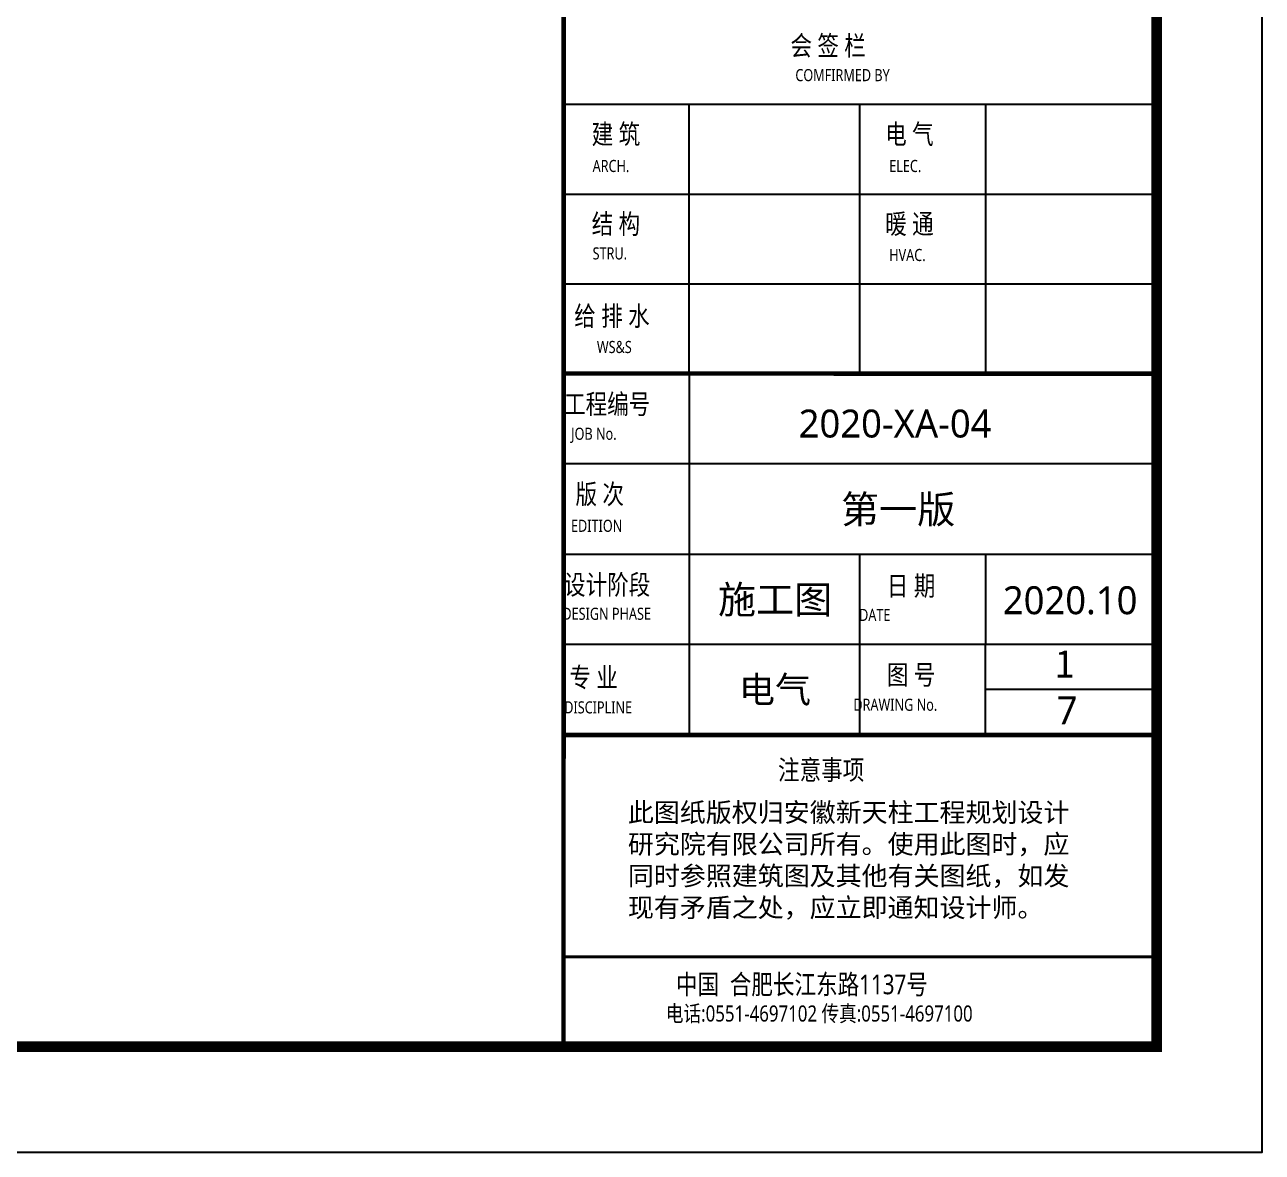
# Model space of a CAD drawing. Extents: x 343352 to 432452, y 769729 to 1078684.
# Drawn here: x 420740 to 432452, y 769729 to 780404 of the extents above; entities that cross this region are included whole.
import ezdxf
from ezdxf.enums import TextEntityAlignment as Align

# ---------------------------------------------------------------- set-up
doc = ezdxf.new("R2010")
doc.units = 0
doc.header["$LTSCALE"] = 1000
doc.header["$MEASUREMENT"] = 0
for name, color, linetype in [('46', 7, 'Continuous'), ('PUB_TEXT', 7, 'Continuous'), ('PUB_TITLE', 4, 'Continuous')]:
    doc.layers.add(name, color=color, linetype=linetype)
doc.styles.add('-黑体', font='msyh.ttf', dxfattribs={"width": 0.8})
doc.styles.add('TQ', font='')
doc.styles.get('TQ').set_extended_font_data('SimSun')

# ---------------------------------------------------------------- blocks, each defined once
blk = doc.blocks.new('ly')
at = {"layer": 'PUB_TEXT', "insert": (-5884, 1715), "char_height": 212, "width": 5144.75, "attachment_point": 1, "style": 'TQ'}
blk.add_mtext('此图纸版权归安徽新天柱工程规划设计研究院有限公司所有。使用此图时，应同时参照建筑图及其他有关图纸，如发现有矛盾之处，应立即通知设计师。', dxfattribs=at)

msp = doc.modelspace()

# ---------------------------------------------------------------- linework, layer by layer
at = {"layer": 'PUB_TEXT'}
for p, q in [((431450, 770729.1), (431450, 771216.6)), ((431452.5, 770728.9), (430672.1, 770728.9))]:
    msp.add_line(p, q, dxfattribs=at)
at = {"layer": 'PUB_TITLE'}
for p, q in [((425840.6, 779651.4), (431450.5, 779651)), ((427030, 777101.3), (427030.2, 779651.3)), ((428645, 777101.2), (428645.2, 779651.2)), ((429835, 777101.1), (429835.2, 779651.1)), ((425840.5, 778801.4), (431450.5, 778801)), ((425840.5, 777951.4), (431450.4, 777951)), ((427030.4, 773679.2), (427030.6, 777101.3)), ((425840.4, 776251.4), (431450.3, 776251)), ((425840.3, 775390.3), (431450.3, 775390)), ((428644.8, 773679.1), (428644.9, 775390.2)), ((429834.8, 773679.1), (429834.9, 775390.1)), ((425840.2, 774540.4), (431467.4, 774540)), ((431450.2, 774109.5), (429834.8, 774109.6))]:
    msp.add_line(p, q, dxfattribs=at)
at = {"layer": 'PUB_TITLE', "lineweight": 40}
for p, q in [((425840.4, 777101.4), (431450.4, 777101)), ((425840.1, 771579.5), (431450, 771579.1))]:
    msp.add_line(p, q, dxfattribs=at)
at = {"layer": 'PUB_TITLE'}
msp.add_lwpolyline([(343352.5, 769728.9), (432452.5, 769728.9), (432452.5, 811728.9), (343352.5, 811728.9)], close=True, dxfattribs=at)
at = {"layer": 'PUB_TITLE', "const_width": 100}
msp.add_lwpolyline([(345852.5, 770728.9), (431452.5, 770728.9), (431452.5, 810728.9), (345852.5, 810728.9)], close=True, dxfattribs=at)
at = {"layer": 'PUB_TITLE', "lineweight": 40, "const_width": 42.5, "elevation": 0}
for points in [[(425842.5, 810729.2), (425840, 770729.5)], [(425840.2, 773679.3), (431422.6, 773679)]]:
    msp.add_lwpolyline(points, dxfattribs=at)
at = {"layer": 'PUB_TITLE', "const_width": 42.5, "elevation": 0}
msp.add_lwpolyline([(425840.4, 777101.4), (431450.4, 777101)], dxfattribs=at)

# ---------------------------------------------------------------- block references
at = {"layer": 'PUB_TEXT', "xscale": 0.8499951808908793, "yscale": 0.849995181356538, "zscale": 0.8499951812634062, "rotation": 359.9964428963902}
msp.add_blockref('ly', (431450, 771579.1, 0), dxfattribs=at)

# ---------------------------------------------------------------- texts
at = {"layer": '46', "linetype": 'Continuous'}
for s, height, style, p in [('2020-XA-04', 264.32, '-黑体', (428065.2, 776496, 0)), ('第一版', 264.32, '-黑体', (428465.7, 775683.6, 0)), ('施工图', 264.32, '-黑体', (427300.9, 774829.2, 0)), ('2020.10', 264.32, '-黑体', (429997.5, 774823.1, 0)), ('1', 264.3, 'TQ', (430493.9, 774221.9, 0)), ('7', 264.3, '-黑体', (430506.7, 773781.8, 0))]:
    msp.add_text(s, height=height, rotation=359.99644, dxfattribs=dict(at, style=style)).set_placement(p)
at = {"layer": '46', "linetype": 'Continuous', "style": 'TQ'}
msp.add_text('电气', height=250, rotation=359.99644, dxfattribs=at).set_placement((427840.8, 773984.6), align=Align.CENTER)
at = {"layer": 'PUB_TEXT', "style": '-黑体', "width": 0.8}
for s, height, p in [(' 工程编号', 187, (425793.7, 776718.9, 0)), ('      JOB No.', 114.749, (425725.2, 776474.2, 0)), ('  版 次', 187, (425851.6, 775866.7, 0)), ('     EDITION', 114.749, (425754.8, 775602.8, 0)), (' 设计阶段', 187, (425793.6, 775008.9, 0)), ('日 期', 187, (428899.9, 774998.1, 0)), ('     DESIGN PHASE', 114.749, (425673.2, 774770.1, 0)), ('         DATE', 114.749, (428357.1, 774759, 0)), ('  专 业', 187, (425793.5, 774132.3, 0)), ('图 号', 187, (428899.8, 774156.2, 0)), ('     DISCIPLINE', 114.749, (425690.8, 773883.7, 0)), ('     DRAWING No.', 114.749, (428427.1, 773908.7, 0)), ('注意事项', 187, (427869.8, 773255.4, 0)), ('  中国  合肥长江东路1137号', 186.999, (426802.7, 771225, 0)), ('电话:0551-4697102 传真:0551-4697100', 152.999, (426808, 770966.3, 0))]:
    msp.add_text(s, height=height, rotation=359.99644, dxfattribs=at).set_placement(p)
at = {"layer": 'PUB_TEXT', "attachment_point": 1, "rotation": 359.99644, "style": '-黑体'}
for s, insert, char_height, width in [('会 签 栏', (427987.1, 780299.8, 0), 187, 2223.587), ('COMFIRMED BY', (428033.8, 779984.6, 0), 114.749, 2399.536), ('建 筑', (426106.1, 779461.9, 0), 187, 2005.989), ('电 气', (428883.6, 779461.8, 0), 187, 2005.989), ('   ARCH.', (426021.7, 779124.4, 0), 114.75, 2399.536), ('   ELEC.', (428829, 779124.2, 0), 114.75, 2399.536), ('结 构', (426106.1, 778611.9, 0), 187, 2005.989), ('暖 通', (428883.6, 778611.8, 0), 187, 2005.989), ('   STRU.', (426021.7, 778296.7, 0), 114.75, 2399.536), ('   HVAC.', (428829, 778281.7, 0), 114.75, 2399.536), ('给 排 水', (425941, 777740.5, 0), 187, 2223.587), ('   WS&S', (426062.2, 777410.3, 0), 114.75, 2441.186)]:
    msp.add_mtext(s, dxfattribs=dict(at, insert=insert, char_height=char_height, width=width))

doc.saveas('drawing.dxf')
